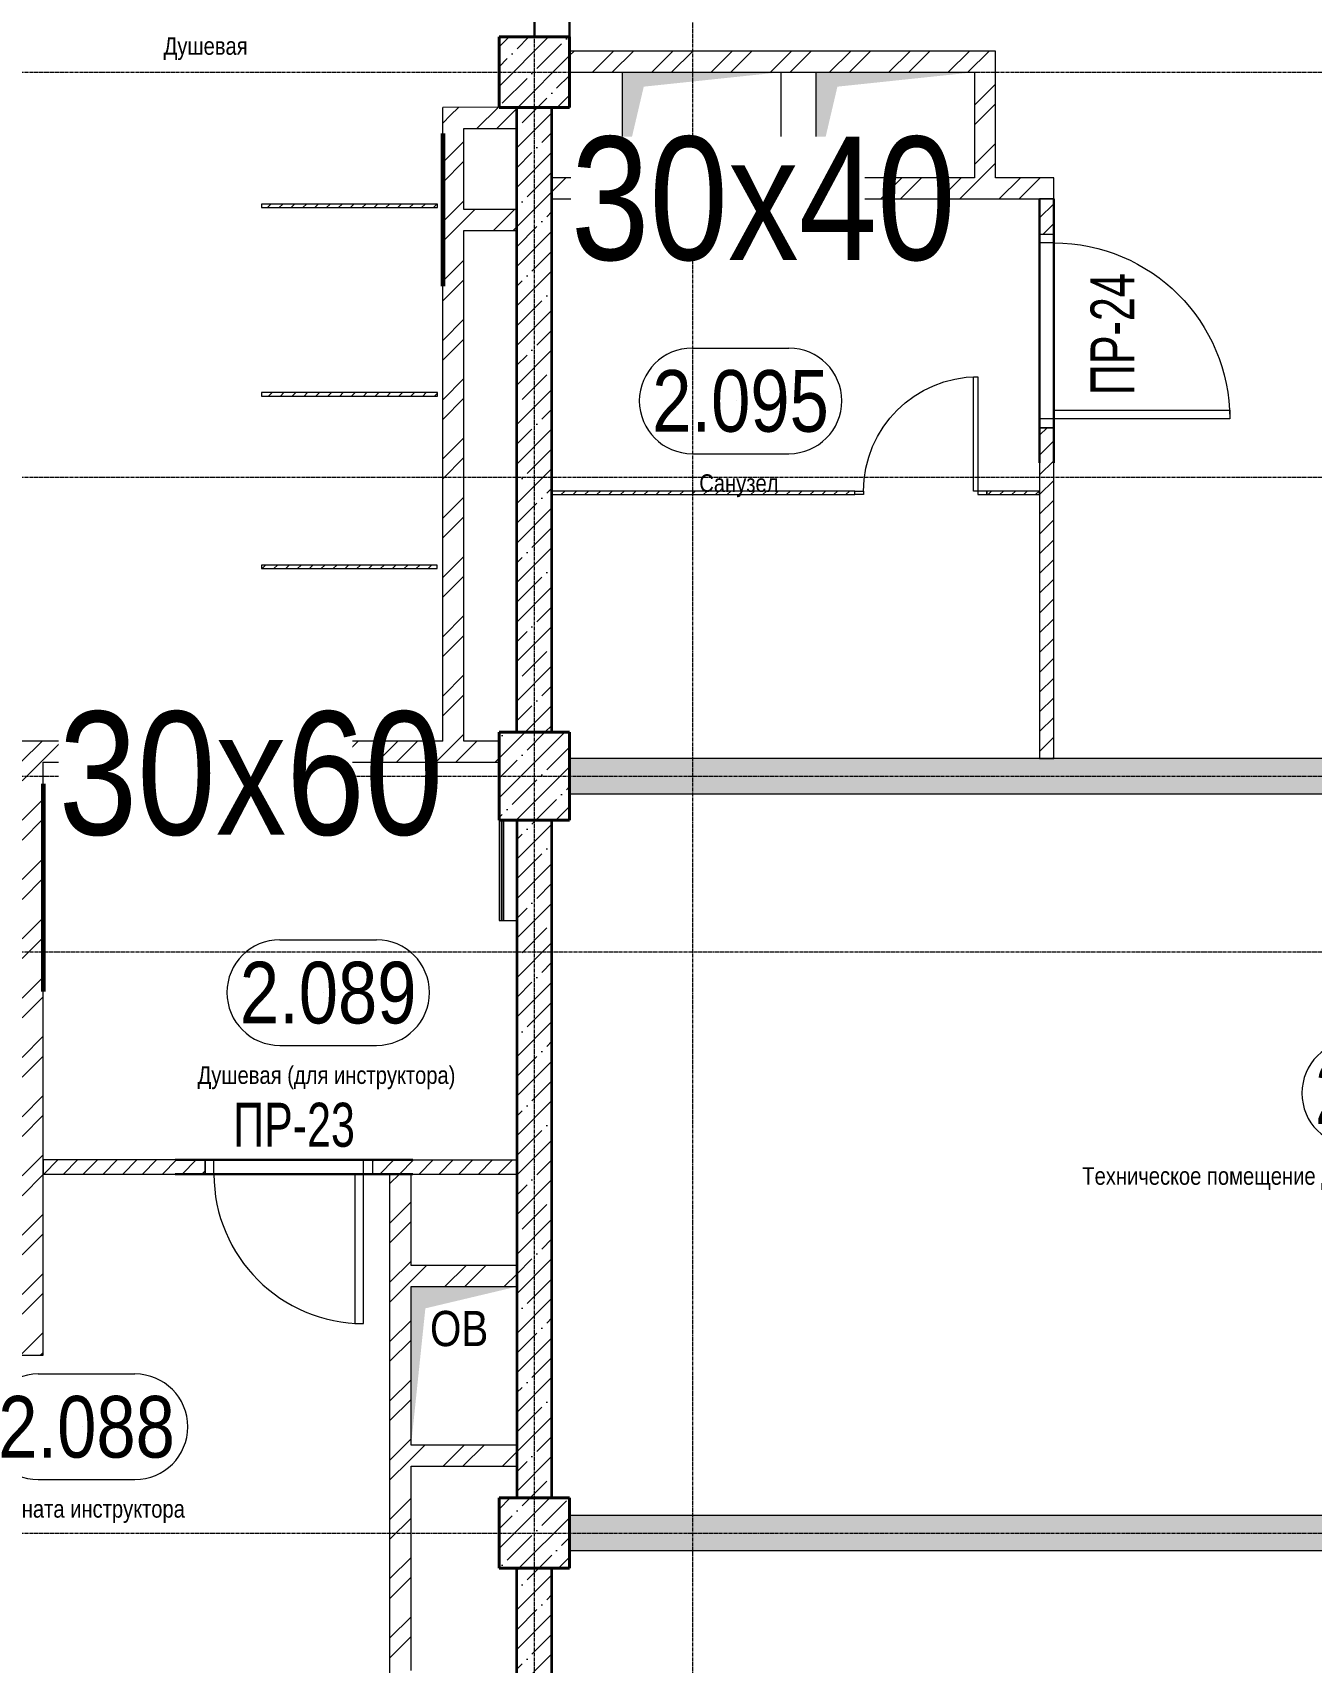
# Model space of a CAD drawing. Header units: millimetres. Extents: x -231292 to 573618, y -153144 to 564035.
# Drawn here: x 33633 to 40897, y 91395 to 100655 of the extents above; entities that cross this region are included whole.
import ezdxf
from ezdxf.enums import TextEntityAlignment as Align

# ---------------------------------------------------------------- set-up
doc = ezdxf.new("R2010")
doc.units = ezdxf.units.MM
doc.linetypes.add('CENTER2', pattern=[28.575, 19.05, -3.175, 3.175, -3.175])
doc.linetypes.add('HIDDEN2', pattern=[4.7625, 3.175, -1.5875])
doc.layers.get('0').update_dxf_attribs({"color": 250})
doc.layers.get('Defpoints').update_dxf_attribs({"color": 250})
for name, color, linetype, lineweight in [('11.10.2) люки', 30, 'Continuous', 60), ('АР_Area', 250, 'Continuous', 5), ('АР_Двери', 250, 'Continuous', 9), ('АР_Колонны', 250, 'Continuous', 35), ('АР_Стены ГКЛ', 250, 'Continuous', 15), ('АР_Стены ЖБ', 250, 'Continuous', 35), ('АР_Стены кирпич', 250, 'Continuous', 20), ('АР_Стены ПЕНОблок', 250, 'Continuous', 20), ('АР_Штриховка', 250, 'Continuous', 0), ('Двери кабины', 250, 'Continuous', 0), ('Зашивки ГКЛ на всю высоту', 250, 'Continuous', 0), ('ОВ_Шахты', 250, 'Continuous', 5), ('ОВ_Шахты_блок 4.1', 250, 'Continuous', 5), ('РД_Оси_100', 250, 'Continuous', 0)]:
    doc.layers.add(name, color=color, linetype=linetype, lineweight=lineweight)
for name, color, linetype, lineweight, plot in [('АР_Делит', 250, 'Continuous', 0, False), ('РД_Проем', 250, 'Continuous', 0, False), ('РД_проем_инж перемыч_подсчет', 250, 'Continuous', 30, False)]:
    doc.layers.add(name, color=color, linetype=linetype, lineweight=lineweight, plot=plot)
doc.layers.add('РД_Перемычка инж проемов', color=250, linetype='Continuous')
doc.styles.add('Arial0', font='arial.ttf')
doc.styles.add('style1', font='ARIALN.TTF')
doc.styles.add('ккк', font='isocpeur.ttf', dxfattribs={"width": 0.85, "oblique": 15})
pattern_1 = [(45, (8883.4, 13229.69), (-168.3798, 168.3798), []), (45, (8995.66, 13229.69), (-168.3798, 168.3798), [])]
pattern_2 = [(45, (8883.4, 13229.69), (-168.3798, 168.3798), []), (45, (8995.66, 13229.69), (-168.3798, 168.3798), [])]
pattern_3 = [(45, (8883.4, 13229.69), (-112.2532, 112.2532), []), (45, (8995.66, 13229.69), (-112.2532, 112.2532), [198.4375, -39.6875, 0, -39.6875])]
pattern_4 = [(45, (8883.4, 13229.69), (-168.3798, 168.3798), []), (45, (8995.66, 13229.69), (-168.3798, 168.3798), [])]
pattern_5 = [(45, (8883.4, 13229.69), (-112.2532, 112.2532), []), (45, (8995.66, 13229.69), (-112.2532, 112.2532), [198.4375, -39.6875, 0, -39.6875])]
pattern_6 = [(45, (8883.403, 13229.686), (-33.67596, 33.67596), [])]

# ---------------------------------------------------------------- blocks, each defined once
blk = doc.blocks.new('СОШ_2200_АР_ОСИ_М100_28.05.24')
at = {"layer": 'АР_Делит', "linetype": 'CENTER2'}
for p, q in [((-5954.958, 87200), (47367.08, 87200)), ((-5954.958, 83200), (47367.08, 83200))]:
    blk.add_line(p, q, dxfattribs=at)
at = {"layer": 'РД_Оси_100', "linetype": 'CENTER2'}
for p, q in [((27600, -6155), (27600, 139938.679)), ((-5954.958, 84900), (119910, 84900)), ((119910, 82200), (-5954.958, 82200)), ((-5954.958, 78900), (119910, 78900))]:
    blk.add_line(p, q, dxfattribs=at)
blk.add_lwpolyline([(28500, -6155), (28500, 139938.679)], dxfattribs=at)
blk = doc.blocks.new('otv')
at = {"linetype": 'Continuous'}
blk.add_lwpolyline([(0, -1), (0, 0), (1, 0), (1, -1)], close=True, dxfattribs=at)
blk.add_solid([(0, -1), (0, 0), (0.135, -0.137), (1, 0)], dxfattribs=at)
blk = doc.blocks.new('MOK-МаркаПом_овал_ареал')
for p, q in [((-2.75, 3), (2.75, 3)), ((-2.75, -3), (2.75, -3))]:
    blk.add_line(p, q)
for centre, radius, start, end in [((-2.75, 0), 3, 90, 270), ((2.75, 0), 3, 270, 90), ((-3.75, 0), 3.5, 0, 0.00095)]:
    blk.add_arc(centre, radius, start, end)
at = {"color": 0, "style": 'style1'}
blk.add_attdef('АР-ПОМЕЩЕНИЕ:НОМЕР', text='', height=3.5, dxfattribs=at).set_placement((0, 0), align=Align.MIDDLE)
at = {"layer": 'Defpoints', "color": 2, "style": 'style1'}
blk.add_attdef('АР-ПОМЕЩЕНИЕ:НАИМЕНОВАНИЕ', text='', height=1, dxfattribs=at).set_placement((-0.094, -4.814), align=Align.MIDDLE)
blk = doc.blocks.new('MOK-МаркаПеремычки')
at = {"color": 0, "style": 'ккк', "oblique": 15, "width": 0.85}
blk.add_attdef('АР-ПРОЕМ:ПЕРЕМЫЧКА', text='', height=2.5, dxfattribs=at).set_placement((0, 0), align=Align.MIDDLE)

msp = doc.modelspace()

# ---------------------------------------------------------------- hatches: boundary and pattern name
at = {"layer": 'АР_Штриховка', "linetype": 'Continuous', "lineweight": 5}
h = msp.add_hatch(dxfattribs=at)
h.set_pattern_fill('ANSI35', color=256, scale=25, style=0)
h.set_pattern_definition(pattern_3)
h.paths.add_polyline_path([(36283.403, 100229.686), (36683.403, 100229.686), (36683.403, 100629.686), (36283.403, 100629.686)], flags=0)
at = {"layer": 'АР_Штриховка', "linetype": 'Continuous', "lineweight": 0}
h = msp.add_hatch(dxfattribs=at)
h.set_pattern_fill('ANSI32', color=256, scale=25, style=0)
h.set_pattern_definition(pattern_2)
h.paths.add_polyline_path([(36683.403, 100549.686), (36683.403, 100429.686), (38983.403, 100429.686), (39103.403, 100549.686)], flags=0)
h = msp.add_hatch(dxfattribs=at)
h.set_pattern_fill('ANSI32', color=256, scale=25, angle=-360, style=0)
h.set_pattern_definition(pattern_1)
h.paths.add_polyline_path([(39103.403, 100549.686), (38983.403, 100429.686), (38983.403, 99829.686), (39023.403, 99799.686), (39103.403, 99829.686)], flags=0)
h = msp.add_hatch(dxfattribs=at)
h.set_pattern_fill('ANSI32', color=256, scale=25, angle=-360, style=0)
h.set_pattern_definition([(45, (8883.4, 13229.69), (-168.3798, 168.3798), []), (45, (8995.66, 13229.69), (-168.3798, 168.3798), [])])
h.paths.add_polyline_path([(36383.515, 100110.079), (36383.403, 100230.079), (35963.403, 100229.686), (36083.403, 100109.798)], flags=0)
h = msp.add_hatch(dxfattribs=at)
h.set_pattern_fill('ANSI32', color=256, scale=25, angle=-360, style=0)
h.set_pattern_definition(pattern_1)
h.paths.add_polyline_path([(36083.403, 100109.798), (35963.403, 100229.686), (35963.403, 99649.686), (36053.403, 99609.686), (36083.403, 99649.686)], flags=0)
h.paths.add_polyline_path([(36083.403, 99529.686), (36053.403, 99609.686), (35963.403, 99649.686), (35963.403, 96629.686), (36003.403, 96599.686), (36083.403, 96629.686)], flags=0)
at = {"layer": 'АР_Штриховка', "linetype": 'Continuous', "lineweight": 5}
h = msp.add_hatch(dxfattribs=at)
h.set_pattern_fill('ANSI35', color=256, scale=25, style=0)
h.set_pattern_definition(pattern_5)
h.paths.add_polyline_path([(36383.403, 96679.686), (36583.403, 96679.686), (36583.403, 99649.686), (36383.403, 99649.686)], flags=0)
h.paths.add_polyline_path([(36383.403, 99649.686), (36583.403, 99649.686), (36583.403, 99829.686), (36383.403, 99829.686)], flags=0)
h.paths.add_polyline_path([(36383.403, 99829.686), (36583.403, 99829.686), (36583.403, 100229.686), (36383.403, 100229.686)], flags=0)
at = {"layer": 'АР_Штриховка', "linetype": 'Continuous', "lineweight": 0}
h = msp.add_hatch(dxfattribs=at)
h.set_pattern_fill('ANSI32', color=256, scale=25, style=0)
h.set_pattern_definition(pattern_4)
h.paths.add_polyline_path([(39433.406, 99709.686), (39433.406, 99829.686), (39103.403, 99829.686), (39023.403, 99799.686), (38983.403, 99709.686)], flags=0)
h.paths.add_polyline_path([(38983.403, 99709.686), (39023.403, 99799.686), (38983.403, 99829.686), (36583.403, 99829.686), (36583.403, 99709.686)], flags=0)
h = msp.add_hatch(dxfattribs=at)
h.set_pattern_fill('ANSI31', color=256, scale=15, style=0)
h.set_pattern_definition(pattern_6)
h.paths.add_polyline_path([(34933.403, 99680.54), (34933.403, 99660.54), (35933.403, 99660.54), (35933.403, 99680.54)], flags=0)
h = msp.add_hatch(dxfattribs=at)
h.set_pattern_fill('ANSI32', color=256, scale=25, style=0)
h.set_pattern_definition([(45, (8883.4, 13229.69), (-168.3798, 168.3798), []), (45, (8995.66, 13229.69), (-168.3798, 168.3798), [])])
h.paths.add_polyline_path([(36083.403, 99649.686), (36053.403, 99609.686), (36083.403, 99529.686), (36383.403, 99529.686), (36383.403, 99649.686)], flags=0)
at = {"layer": 'АР_Штриховка', "linetype": 'Continuous', "lineweight": 0, "ltscale": 0.5}
h = msp.add_hatch(dxfattribs=at)
h.set_pattern_fill('ANSI31', color=256, scale=25, angle=-360, style=0)
h.set_pattern_definition([(45, (8883.4, 13229.69), (-56.1266, 56.1266), [])])
h.paths.add_polyline_path([(39433.406, 99709.686), (39353.406, 99709.686), (39353.406, 99509.686), (39433.406, 99509.686)], flags=0)
h.paths.add_polyline_path([(39433.406, 98409.686), (39353.406, 98409.686), (39353.406, 96529.687), (39433.406, 96529.687)], flags=0)
at = {"layer": 'АР_Штриховка', "linetype": 'Continuous', "lineweight": 0}
h = msp.add_hatch(dxfattribs=at)
h.set_pattern_fill('ANSI31', color=256, scale=15, style=0)
h.set_pattern_definition(pattern_6)
h.paths.add_polyline_path([(34933.403, 98609.682), (34933.403, 98589.682), (35933.403, 98589.682), (35933.403, 98609.682)], flags=0)
h = msp.add_hatch(dxfattribs=at)
h.set_pattern_fill('ANSI31', color=256, scale=15, style=0)
h.set_pattern_definition([(45, (8883.403, 13229.686), (-33.67596, 33.67596), [])])
h.paths.add_polyline_path([(36583.403, 98049.686), (36583.403, 98029.686), (38303.403, 98029.686), (38303.403, 98049.686)], flags=0)
h.paths.add_polyline_path([(39053.403, 98049.686), (39053.403, 98029.686), (39353.406, 98029.686), (39353.406, 98049.686)], flags=0)
h = msp.add_hatch(dxfattribs=at)
h.set_pattern_fill('ANSI31', color=256, scale=15, angle=-360, style=0)
h.set_pattern_definition([(45, (8883.403, 13229.686), (-33.67596, 33.67596), [])])
h.paths.add_polyline_path([(34933.403, 97629.686), (34933.403, 97609.686), (35931.359, 97609.686), (35931.359, 97629.686)], flags=0)
at = {"layer": 'АР_Штриховка', "linetype": 'Continuous', "lineweight": 5}
h = msp.add_hatch(dxfattribs=at)
h.set_pattern_fill('ANSI35', color=256, scale=25, style=0)
h.set_pattern_definition(pattern_3)
h.paths.add_polyline_path([(36283.403, 96179.686), (36683.403, 96179.686), (36683.403, 96679.686), (36283.403, 96679.686)], flags=0)
at = {"layer": 'АР_Штриховка', "linetype": 'Continuous', "lineweight": 0}
h = msp.add_hatch(dxfattribs=at)
h.set_pattern_fill('ANSI32', color=256, scale=25, style=0)
h.set_pattern_definition(pattern_1)
h.paths.add_polyline_path([(36283.403, 96509.686), (36283.403, 96629.686), (36083.403, 96629.686), (36003.403, 96599.686), (35963.403, 96509.686)], flags=0)
h.paths.add_polyline_path([(35963.403, 96509.686), (36003.403, 96599.686), (35963.403, 96629.686), (33693.403, 96629.686), (33653.403, 96539.686), (33693.403, 96509.686)], flags=0)
h.paths.add_polyline_path([(33573.403, 96509.686), (33653.403, 96539.686), (33693.403, 96629.686), (33283.403, 96629.686), (33163.403, 96509.686)], flags=0)
h = msp.add_hatch(dxfattribs=at)
h.set_pattern_fill('ANSI32', color=256, scale=25, style=0)
h.set_pattern_definition(pattern_2)
h.paths.add_polyline_path([(33573.403, 94249.686), (33693.403, 94249.686), (33693.403, 96509.686), (33653.403, 96539.686), (33573.403, 96509.686)], flags=0)
h.paths.add_polyline_path([(33573.403, 93259.676), (33693.403, 93139.676), (33693.403, 94249.686), (33573.403, 94249.686)], flags=0)
h = msp.add_hatch(dxfattribs=at)
h.set_pattern_fill('AR-CONC', color=256, angle=45, style=0)
h.set_pattern_definition([(95, (8883.4, 13229.69), (140.09465, 117.55338), [19.05, -209.55]), (40, (8883.4, 13229.69), (-160.01845, 110.17673), [15.24, -167.6406]), (145.45144, (8895.08, 13239.48), (-19.9238, 227.7301), [16.19, -178.09024]), (91.1842, (8847.48, 13265.6), (221.41024, 161.9534), [28.575, -314.325]), (141.63556, (8865.93, 13279.1), (-7.0866, 342.8268), [24.285, -267.1356]), (36.18415, (8847.48, 13265.6), (-7.0866, 342.8268), [22.86, -251.4597]), (66, (8874.42, 13274.59), (179.51998, 34.89515), [19.05, -209.55]), (11, (8874.42, 13274.59), (-86.53993, 173.9412), [15.24, -167.64]), (116.45145, (8889.38, 13277.5), (92.98005, 208.83634), [16.19, -178.08994]), (82.5, (8883.4, 13229.686), (-57.60547, 61.973414), [0, -165.608, 0, -170.18, 0, -168.275]), (52.5, (8883.4, 13229.69), (-23.58973, 118.087), [0, -97.028, 0, -161.798, 0, -64.135]), (12.5, (8843.35, 13189.634), (99.927863, 91.826196), [0, -63.5, 0, -198.12, 0, -262.89]), (2.5, (8825.39, 13171.67), (86.7639, 122.7224), [0, -82.55, 0, -131.572, 0, -186.69])])
h.paths.add_polyline_path([(36683.403, 96529.686), (36683.403, 96329.686), (42233.403, 96329.687), (42233.403, 96529.687)], flags=0)
at = {"layer": 'АР_Штриховка', "linetype": 'Continuous', "lineweight": 5}
h = msp.add_hatch(dxfattribs=at)
h.set_pattern_fill('ANSI35', color=256, scale=25, style=0)
h.set_pattern_definition(pattern_5)
h.paths.add_polyline_path([(36383.403, 92329.686), (36583.403, 92329.686), (36583.403, 96179.686), (36383.403, 96179.686)], flags=0)
at = {"layer": 'АР_Штриховка', "linetype": 'Continuous', "lineweight": 0, "ltscale": 0.5}
h = msp.add_hatch(dxfattribs=at)
h.set_pattern_fill('ANSI31', color=256, scale=25, style=0)
h.set_pattern_definition([(45, (8883.4, 13229.69), (-56.1266, 56.1266), [])])
h.paths.add_polyline_path([(36383.403, 94169.686), (36383.403, 94249.686), (35783.403, 94249.686), (35783.403, 94169.686)], flags=0)
h.paths.add_polyline_path([(35783.403, 94169.686), (35783.403, 94249.686), (35563.403, 94249.686), (35563.403, 94169.686)], flags=0)
h.paths.add_polyline_path([(34613.403, 94169.686), (34613.403, 94249.686), (33693.403, 94249.686), (33693.403, 94169.686)], flags=0)
at = {"layer": 'АР_Штриховка', "linetype": 'Continuous', "lineweight": 0}
h = msp.add_hatch(dxfattribs=at)
h.set_pattern_fill('ANSI32', color=256, scale=25, style=0)
h.set_pattern_definition([(45, (8883.4, 13229.69), (-168.3798, 168.3798), []), (45, (8995.66, 13229.69), (-168.3798, 168.3798), [])])
h.paths.add_polyline_path([(35663.399, 91229.686), (35783.4, 91349.686), (35783.401, 92509.686), (35753.401, 92589.686), (35663.401, 92629.686)], flags=0)
h.paths.add_polyline_path([(35663.401, 92629.686), (35753.401, 92589.686), (35783.401, 92629.686), (35783.402, 93529.686), (35753.402, 93569.686), (35663.402, 93529.686)], flags=0)
h.paths.add_polyline_path([(35663.402, 93529.686), (35753.402, 93569.686), (35783.402, 93649.686), (35783.403, 94169.686), (35663.403, 94169.686)], flags=0)
h.paths.add_polyline_path([(35663.403, 94249.686), (35783.403, 94249.686)], flags=0)
h = msp.add_hatch(dxfattribs=at)
h.set_pattern_fill('ANSI32', color=256, scale=25, style=0)
h.set_pattern_definition(pattern_2)
h.paths.add_polyline_path([(35783.402, 93649.686), (35753.402, 93569.686), (35783.402, 93529.686), (36383.403, 93529.686), (36383.403, 93649.686)], flags=0)
h = msp.add_hatch(dxfattribs=at)
h.set_pattern_fill('ANSI32', color=256, scale=25, style=0)
h.set_pattern_definition(pattern_4)
h.paths.add_polyline_path([(33693.403, 93139.676), (33573.403, 93259.676), (33373.403, 93259.676), (33293.403, 93229.676), (33253.403, 93139.676)], flags=0)
h.paths.add_polyline_path([(33253.403, 93139.676), (33293.403, 93229.676), (33253.403, 93259.676), (32883.403, 93259.676), (33003.403, 93139.676)], flags=0)
h = msp.add_hatch(dxfattribs=at)
h.set_pattern_fill('ANSI32', color=256, scale=25, style=0)
h.set_pattern_definition(pattern_4)
h.paths.add_polyline_path([(36383.403, 92509.686), (36383.403, 92629.686), (35783.401, 92629.686), (35753.401, 92589.686), (35783.401, 92509.686)], flags=0)
at = {"layer": 'АР_Штриховка', "linetype": 'Continuous', "lineweight": 5}
h = msp.add_hatch(dxfattribs=at)
h.set_pattern_fill('ANSI35', color=256, scale=25, style=0)
h.set_pattern_definition(pattern_3)
h.paths.add_polyline_path([(36283.403, 91929.686), (36683.403, 91929.686), (36683.403, 92329.686), (36283.403, 92329.686)], flags=0)
at = {"layer": 'АР_Штриховка', "linetype": 'Continuous', "lineweight": 0}
h = msp.add_hatch(dxfattribs=at)
h.set_pattern_fill('AR-CONC', color=256, angle=-315, style=0)
h.set_pattern_definition([(95, (8883.4, 13229.69), (140.09465, 117.55338), [19.05, -209.55]), (40, (8883.4, 13229.69), (-160.01845, 110.17673), [15.24, -167.6406]), (145.45144, (8895.08, 13239.48), (-19.9238, 227.7301), [16.19, -178.09024]), (91.1842, (8847.48, 13265.6), (221.41024, 161.9534), [28.575, -314.325]), (141.63556, (8865.93, 13279.1), (-7.0866, 342.8268), [24.285, -267.1356]), (36.18415, (8847.48, 13265.6), (-7.0866, 342.8268), [22.86, -251.4597]), (66, (8874.42, 13274.59), (179.51998, 34.89515), [19.05, -209.55]), (11, (8874.42, 13274.59), (-86.53993, 173.9412), [15.24, -167.64]), (116.45145, (8889.38, 13277.5), (92.98005, 208.83634), [16.19, -178.08994]), (82.5, (8883.4, 13229.686), (-57.60547, 61.973414), [0, -165.608, 0, -170.18, 0, -168.275]), (52.5, (8883.4, 13229.69), (-23.58973, 118.087), [0, -97.028, 0, -161.798, 0, -64.135]), (12.5, (8843.35, 13189.634), (99.927863, 91.826196), [0, -63.5, 0, -198.12, 0, -262.89]), (2.5, (8825.39, 13171.67), (86.7639, 122.7224), [0, -82.55, 0, -131.572, 0, -186.69])])
h.paths.add_polyline_path([(36683.403, 92229.686), (36683.403, 92029.686), (42233.403, 92029.686), (42233.403, 92229.686)], flags=0)
at = {"layer": 'АР_Штриховка', "linetype": 'Continuous', "lineweight": 5}
h = msp.add_hatch(dxfattribs=at)
h.set_pattern_fill('ANSI35', color=256, scale=25, style=0)
h.set_pattern_definition(pattern_5)
h.paths.add_polyline_path([(36383.403, 86329.686), (36583.403, 86329.686), (36583.403, 86629.686), (36383.403, 86629.686)], flags=0)
h.paths.add_polyline_path([(36383.403, 86629.686), (36583.403, 86629.686), (36583.403, 91929.686), (36383.403, 91929.686)], flags=0)

# ---------------------------------------------------------------- linework, layer by layer
at = {"layer": '11.10.2) люки'}
for points in [[(35963.403, 100082.209), (35963.403, 99213.176)], [(33693.403, 96386.565), (33693.403, 95206.066)]]:
    msp.add_lwpolyline(points, dxfattribs=at)
at = {"layer": 'АР_Двери', "linetype": 'Continuous', "lineweight": 9}
for points in [[(39353.406, 99459.686), (39353.406, 99509.686), (39433.406, 99509.686), (39433.406, 99459.686)], [(39353.406, 98459.686), (39353.406, 98409.686), (39433.406, 98409.686), (39433.406, 98459.686)], [(39433.406, 98459.686), (39433.406, 98509.686), (40433.406, 98509.686), (40433.406, 98459.686)], [(34663.403, 94249.686), (34613.403, 94249.686), (34613.403, 94169.686), (34663.403, 94169.686)], [(35513.403, 94249.686), (35563.403, 94249.686), (35563.403, 94169.686), (35513.403, 94169.686)], [(35513.403, 94169.686), (35463.403, 94169.686), (35463.403, 93319.686), (35513.403, 93319.686)]]:
    msp.add_lwpolyline(points, close=True, dxfattribs=at)
at = {"layer": 'АР_Двери', "linetype": 'Continuous', "lineweight": 9, "extrusion": (0, 0, -1)}
msp.add_arc((-39433.406, 98459.686), 1000, 89.9999997, 179.9999997, dxfattribs=at)
at = {"layer": 'АР_Двери', "linetype": 'Continuous', "lineweight": 9}
msp.add_arc((35513.403, 94169.686), 850, 180, 270, dxfattribs=at)
at = {"layer": 'АР_Колонны', "linetype": 'HIDDEN2', "lineweight": 25}
for p, q in [((36283.403, 100629.686), (36683.403, 100629.686)), ((36283.403, 100229.686), (36283.403, 100629.686)), ((36683.403, 100629.686), (36683.403, 100229.686)), ((36683.403, 100229.686), (36283.403, 100229.686)), ((36283.403, 96679.686), (36683.403, 96679.686)), ((36283.403, 96179.686), (36283.403, 96679.686)), ((36683.403, 96679.686), (36683.403, 96179.686)), ((36683.403, 96179.686), (36283.403, 96179.686)), ((36283.403, 92329.686), (36683.403, 92329.686)), ((36283.403, 91929.686), (36283.403, 92329.686)), ((36683.403, 92329.686), (36683.403, 91929.686)), ((36683.403, 91929.686), (36283.403, 91929.686))]:
    msp.add_line(p, q, dxfattribs=at)
at = {"layer": 'АР_Колонны', "linetype": 'Continuous', "lineweight": 35}
for p, q in [((36283.403, 100629.686), (36683.403, 100629.686)), ((36283.403, 100229.686), (36283.403, 100629.686)), ((36683.403, 100229.686), (36683.403, 100629.686)), ((36283.403, 100229.686), (36683.403, 100229.686)), ((36283.403, 96679.686), (36683.403, 96679.686)), ((36283.403, 96179.686), (36283.403, 96679.686)), ((36683.403, 96179.686), (36683.403, 96679.686)), ((36283.403, 96179.686), (36683.403, 96179.686)), ((36283.403, 92329.686), (36683.403, 92329.686)), ((36283.403, 91929.686), (36283.403, 92329.686)), ((36683.403, 91929.686), (36683.403, 92329.686)), ((36283.403, 91929.686), (36683.403, 91929.686))]:
    msp.add_line(p, q, dxfattribs=at)
at = {"layer": 'АР_Стены ГКЛ', "linetype": 'Continuous', "lineweight": 15}
for p, q in [((34933.403, 99680.54), (34933.403, 99660.54)), ((35933.403, 99680.54), (34933.403, 99680.54)), ((34933.403, 99660.54), (35933.403, 99660.54)), ((35933.403, 99660.54), (35933.403, 99680.54)), ((34933.403, 98609.682), (34933.403, 98589.682)), ((35933.403, 98609.682), (34933.403, 98609.682)), ((34933.403, 98589.682), (35933.403, 98589.682)), ((35933.403, 98589.682), (35933.403, 98609.682)), ((36583.403, 98049.686), (36583.403, 98029.686)), ((38303.403, 98049.686), (36583.403, 98049.686)), ((36583.403, 98029.686), (38303.403, 98029.686)), ((38303.403, 98029.686), (38303.403, 98049.686)), ((39053.403, 98049.686), (39053.403, 98029.686)), ((39353.406, 98049.686), (39053.403, 98049.686)), ((39053.403, 98029.686), (39353.406, 98029.686)), ((39353.406, 98029.686), (39353.406, 98049.686)), ((34933.403, 97629.686), (34933.403, 97609.686)), ((35931.359, 97629.686), (34933.403, 97629.686)), ((34933.403, 97609.686), (35931.359, 97609.686)), ((35931.359, 97609.686), (35931.359, 97629.686))]:
    msp.add_line(p, q, dxfattribs=at)
at = {"layer": 'АР_Стены ЖБ', "linetype": 'Continuous', "lineweight": 40}
for p, q in [((36683.403, 100629.686), (36283.403, 100629.686)), ((36283.403, 100629.686), (36283.403, 100229.686)), ((36683.403, 100229.686), (36683.403, 100629.686)), ((36283.403, 100229.686), (36683.403, 100229.686)), ((36683.403, 96679.686), (36283.403, 96679.686)), ((36283.403, 96679.686), (36283.403, 96179.686)), ((36683.403, 96179.686), (36683.403, 96679.686)), ((36283.403, 96179.686), (36683.403, 96179.686)), ((36683.403, 92329.686), (36283.403, 92329.686)), ((36283.403, 92329.686), (36283.403, 91929.686)), ((36683.403, 91929.686), (36683.403, 92329.686)), ((36283.403, 91929.686), (36683.403, 91929.686))]:
    msp.add_line(p, q, dxfattribs=at)
at = {"layer": 'АР_Стены ЖБ', "linetype": 'Continuous', "lineweight": 35}
for p, q in [((36583.403, 100229.686), (36383.403, 100229.686)), ((36383.403, 96679.686), (36383.403, 100229.686)), ((36583.403, 96679.686), (36583.403, 100229.686)), ((36383.403, 96679.686), (36583.403, 96679.686)), ((36583.403, 96179.686), (36383.403, 96179.686)), ((36383.403, 96179.686), (36383.403, 92329.686)), ((36583.403, 92329.686), (36583.403, 96179.686)), ((36383.403, 92329.686), (36583.403, 92329.686)), ((36583.403, 91929.686), (36383.403, 91929.686)), ((36383.403, 86329.686), (36383.403, 91929.686)), ((36583.403, 86329.686), (36583.403, 91929.686))]:
    msp.add_line(p, q, dxfattribs=at)
at = {"layer": 'АР_Стены кирпич', "linetype": 'Continuous', "lineweight": 20}
for p, q in [((36683.403, 100549.686), (36683.403, 100429.686)), ((39103.403, 100549.686), (36683.403, 100549.686)), ((39103.403, 99829.686), (39103.403, 100549.686)), ((36683.403, 100429.686), (38983.403, 100429.686)), ((38983.403, 100429.686), (38983.403, 99829.686)), ((36383.403, 100230.079), (35963.403, 100229.686)), ((35963.403, 96629.686), (35963.403, 100229.686)), ((36383.515, 100110.079), (36383.403, 100230.079)), ((36083.403, 100109.798), (36383.515, 100110.079)), ((36083.403, 99649.686), (36083.403, 100109.798)), ((38983.403, 99829.686), (36583.403, 99829.686)), ((36583.403, 99829.686), (36583.403, 99709.686)), ((39433.406, 99829.686), (39103.403, 99829.686)), ((39433.406, 99709.686), (39433.406, 99829.686)), ((36383.403, 99649.686), (36083.403, 99649.686)), ((36383.403, 99529.686), (36383.403, 99649.686)), ((36583.403, 99709.686), (39433.406, 99709.686)), ((36083.403, 96629.686), (36083.403, 99529.686)), ((36083.403, 99529.686), (36383.403, 99529.686)), ((33693.403, 96629.686), (33283.403, 96629.686)), ((35963.403, 96629.686), (33693.403, 96629.686)), ((36283.403, 96629.686), (36083.403, 96629.686)), ((36283.403, 96509.686), (36283.403, 96629.686)), ((33693.403, 96509.686), (35963.403, 96509.686)), ((33693.403, 93139.676), (33693.403, 96509.686)), ((35963.403, 96509.686), (36283.403, 96509.686)), ((35663.403, 94249.686), (35663.403, 94249.686)), ((35663.403, 94249.686), (35783.403, 94249.686)), ((35783.403, 94249.686), (35663.403, 94249.686)), ((35663.399, 91229.686), (35663.403, 94169.686)), ((35783.403, 94169.686), (35663.403, 94169.686)), ((35783.402, 93649.686), (35783.403, 94169.686)), ((36383.403, 93649.686), (35783.402, 93649.686)), ((36383.403, 93529.686), (36383.403, 93649.686)), ((35783.401, 92629.686), (35783.402, 93529.686)), ((35783.402, 93529.686), (36383.403, 93529.686)), ((33003.403, 93139.676), (33693.403, 93139.676)), ((36383.403, 92629.686), (35783.401, 92629.686)), ((36383.403, 92509.686), (36383.403, 92629.686)), ((35783.4, 91349.686), (35783.401, 92509.686)), ((35783.401, 92509.686), (36383.403, 92509.686))]:
    msp.add_line(p, q, dxfattribs=at)
at = {"layer": 'АР_Стены ПЕНОблок', "linetype": 'Continuous', "lineweight": 20}
for p, q in [((36483.403, 100629.686), (36483.403, 100628.686)), ((36483.403, 100628.686), (36683.403, 100628.686)), ((36683.403, 100628.686), (36683.403, 100629.686)), ((39433.406, 99709.686), (39353.406, 99709.686)), ((39353.406, 99709.686), (39353.406, 99509.686)), ((39433.406, 99509.686), (39433.406, 99709.686)), ((39353.406, 99509.686), (39433.406, 99509.686)), ((39433.406, 98409.686), (39353.406, 98409.686)), ((39353.406, 98409.686), (39353.406, 96529.687)), ((39433.406, 96529.687), (39433.406, 98409.686)), ((42233.403, 96529.687), (36683.403, 96529.686)), ((36683.403, 96529.686), (36683.403, 96329.686)), ((39353.406, 96529.687), (39433.406, 96529.687)), ((36683.403, 96329.686), (42233.403, 96329.687)), ((34613.403, 94249.686), (33693.403, 94249.686)), ((33693.403, 94249.686), (33693.403, 94169.686)), ((34613.403, 94169.686), (34613.403, 94249.686)), ((35563.403, 94249.686), (36383.403, 94249.686)), ((35563.403, 94249.686), (35563.403, 94169.686)), ((36383.403, 94169.686), (36383.403, 94249.686)), ((33693.403, 94169.686), (34613.403, 94169.686)), ((35563.403, 94169.686), (36383.403, 94169.686)), ((36683.403, 92229.686), (36683.403, 92029.686)), ((42233.403, 92229.686), (36683.403, 92229.686)), ((36683.403, 92029.686), (42233.403, 92029.686))]:
    msp.add_line(p, q, dxfattribs=at)
at = {"layer": 'Двери кабины', "linetype": 'Continuous', "lineweight": 0}
for points in [[(39003.403, 98049.686), (38978.403, 98049.686), (38978.403, 98699.686), (39003.403, 98699.686)], [(38353.403, 98029.686), (38303.403, 98029.686), (38303.403, 98049.686), (38353.403, 98049.686)], [(39003.403, 98029.686), (39053.403, 98029.686), (39053.403, 98049.686), (39003.403, 98049.686)]]:
    msp.add_lwpolyline(points, close=True, dxfattribs=at)
at = {"layer": 'Двери кабины', "linetype": 'Continuous', "lineweight": 0, "extrusion": (0, 0, -1)}
msp.add_arc((-39003.403, 98049.686), 650, 0, 90, dxfattribs=at)
at = {"layer": 'Зашивки ГКЛ на всю высоту', "linetype": 'Continuous', "lineweight": 0}
for p, q in [((36283.403, 96179.686), (36383.403, 96179.7)), ((36283.403, 96179.686), (36283.479, 95609.686)), ((36295.979, 95609.688), (36295.903, 96179.688)), ((36295.903, 96179.688), (36295.979, 95609.688)), ((36308.479, 95609.689), (36308.403, 96179.689)), ((36308.403, 96179.689), (36308.479, 95609.689)), ((36383.479, 95609.7), (36383.403, 96179.7)), ((36283.479, 95609.686), (36383.479, 95609.7))]:
    msp.add_line(p, q, dxfattribs=at)
at = {"layer": 'РД_Проем', "linetype": 'Continuous', "lineweight": 0}
for p, q in [((36483.403, 100629.686), (36483.403, 101629.686)), ((36683.403, 100629.686), (36683.403, 101629.686)), ((39353.406, 98409.686), (39353.406, 99509.686)), ((39433.406, 98409.686), (39433.406, 99509.686)), ((35563.403, 94249.686), (34613.403, 94249.686)), ((35563.403, 94169.686), (34613.403, 94169.686))]:
    msp.add_line(p, q, dxfattribs=at)
at = {"layer": 'РД_проем_инж перемыч_подсчет', "linetype": 'Continuous', "lineweight": 30}
for p, q in [((36483.403, 100628.686), (36483.403, 101778.686)), ((36683.403, 100628.686), (36683.403, 101778.686)), ((39353.406, 98209.686), (39353.406, 99709.686)), ((39433.406, 98209.686), (39433.406, 99709.686)), ((35793.403, 94249.686), (34443.403, 94249.686)), ((35793.403, 94169.686), (34443.403, 94169.686))]:
    msp.add_line(p, q, dxfattribs=at)

# ---------------------------------------------------------------- block references
at = {"layer": 'АР_Area', "linetype": 'Continuous', "lineweight": 5, "xscale": 100, "yscale": 100, "zscale": 100}
for p, values in [((34625.876, 101044.991), {'АР-ПОМЕЩЕНИЕ:НОМЕР': '2.096', 'АР-ПОМЕЩЕНИЕ:НАИМЕНОВАНИЕ': 'Душевая'}), ((37654.687, 98562.191), {'АР-ПОМЕЩЕНИЕ:НОМЕР': '2.095', 'АР-ПОМЕЩЕНИЕ:НАИМЕНОВАНИЕ': 'Санузел'}), ((35312.366, 95200.478), {'АР-ПОМЕЩЕНИЕ:НОМЕР': '2.089', 'АР-ПОМЕЩЕНИЕ:НАИМЕНОВАНИЕ': 'Душевая (для инструктора)'}), ((41418.397, 94628.79), {'АР-ПОМЕЩЕНИЕ:НОМЕР': '2.160', 'АР-ПОМЕЩЕНИЕ:НАИМЕНОВАНИЕ': 'Техническое помещение для прокладки инженерных коммуникаций'}), ((33940.003, 92733.568), {'АР-ПОМЕЩЕНИЕ:НОМЕР': '2.088', 'АР-ПОМЕЩЕНИЕ:НАИМЕНОВАНИЕ': 'Комната инструктора'})]:
    msp.add_blockref('MOK-МаркаПом_овал_ареал', p, dxfattribs=at).add_auto_attribs(values)
at = {"layer": 'ОВ_Шахты_блок 4.1'}
for p, xscale, yscale in [((36983.403, 100429.686), 900, 600), ((38083.403, 100429.686), 900, 600), ((35783.403, 93529.686), 600, 900)]:
    msp.add_blockref('otv', p, dxfattribs=dict(at, xscale=xscale, yscale=yscale))
at = {"layer": 'РД_Оси_100'}
msp.add_blockref('СОШ_2200_АР_ОСИ_М100_28.05.24', (8883.403, 13229.686), dxfattribs=at)
at = {"layer": 'РД_Перемычка инж проемов', "linetype": 'Continuous', "lineweight": -3}
ref = msp.add_blockref('MOK-МаркаПеремычки', (39765.493, 98941.474, 200), dxfattribs=dict(at, xscale=100, yscale=100, zscale=100, rotation=89.99999999999997))
ref.add_attrib('АР-ПРОЕМ:ПЕРЕМЫЧКА', 'ПР-24', dxfattribs={"layer": '0', "color": 0, "height": 250, "rotation": 90, "style": 'Arial0', "width": 0.7}).set_placement((39765.493, 98941.474, 200), align=Align.MIDDLE)
ref = msp.add_blockref('MOK-МаркаПеремычки', (35118.191, 94449.617, 200), dxfattribs=dict(at, xscale=100, yscale=100, zscale=100))
ref.add_attrib('АР-ПРОЕМ:ПЕРЕМЫЧКА', 'ПР-23', dxfattribs={"layer": '0', "color": 0, "height": 250, "style": 'Arial0', "width": 0.7}).set_placement((35118.191, 94449.617, 200), align=Align.MIDDLE)

# ---------------------------------------------------------------- texts
at = {"layer": 'ОВ_Шахты', "insert": (36056.214, 93290.372), "char_height": 200, "width": 600.51575, "attachment_point": 5, "style": 'style1'}
msp.add_mtext('ОВ', dxfattribs=at)

# ---------------------------------------------------------------- next in the draw order: texts
at = {"layer": '11.10.2) люки', "color": 176, "true_color": 0x00008a, "char_height": 700, "width": 1668.44707, "attachment_point": 1, "line_spacing_factor": 0.3, "style": 'style1', "bg_fill": 3, "box_fill_scale": 1, "bg_fill_color": 256, "bg_fill_transparency": 0}
for s, insert in [('\\pxsm1;30х40', (36691.272, 100063.58)), ('\\pxsm1;30х60', (33781.706, 96797.36))]:
    msp.add_mtext(s, dxfattribs=dict(at, insert=insert))

doc.saveas('drawing.dxf')
